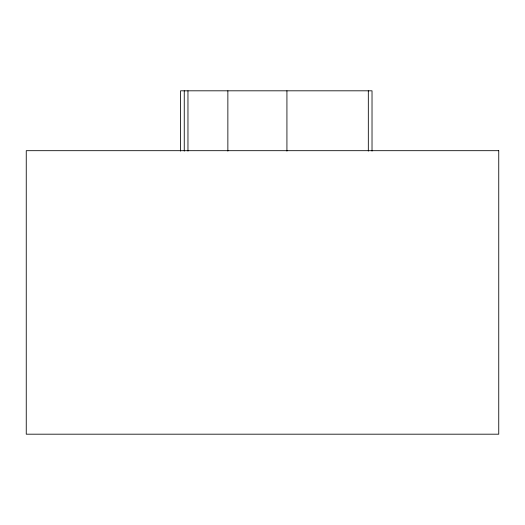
<?xml version="1.0" encoding="UTF-8"?>
<svg xmlns="http://www.w3.org/2000/svg" width="525" height="525" viewBox="0 0 525 525"><rect width="100%" height="100%" fill="white"/><g stroke="black" fill="none" stroke-linecap="round" stroke-linejoin="round"><path stroke-width="0.79" d="M372.022 151.095L372.022 90.812L180.554 90.812L180.554 151.095M368.32 90.812L368.32 151.095M286.926 90.812L286.926 151.095M227.863 90.812L227.863 151.095M187.963 90.812L187.963 151.095M184.255 90.812L184.255 151.095M498.75 150.688L26.25 150.688L26.25 434.188L498.75 434.188L498.75 150.688"/></g></svg>
